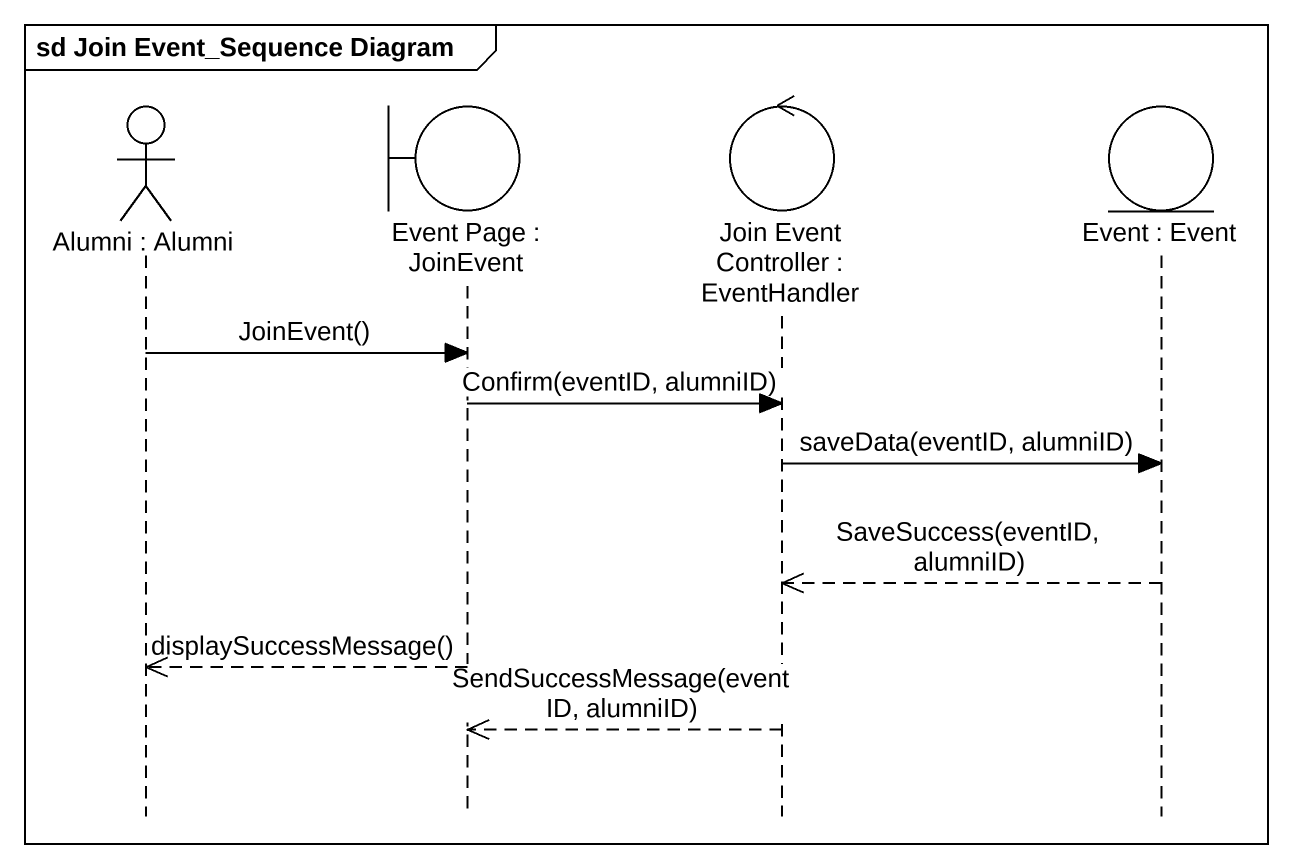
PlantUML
@startuml
mainframe sd Join Event_Sequence Diagram
hide footbox
actor "Alumni : Alumni" as Alumni
boundary "Event Page : JoinEvent" as Event_Page
control "Join Event Controller : EventHandler" as Join_Event_Controller
entity "Event : Event" as Event

Alumni -> Event_Page : JoinEvent()
Event_Page -> Join_Event_Controller : Confirm(eventID, alumniID)
Join_Event_Controller -> Event : saveData(eventID, alumniID)
Event -->> Join_Event_Controller : SaveSuccess(eventID, alumniID)
Event_Page -->> Alumni : displaySuccessMessage()
Join_Event_Controller -->> Event_Page : SendSuccessMessage(eventID, alumniID)
@enduml
